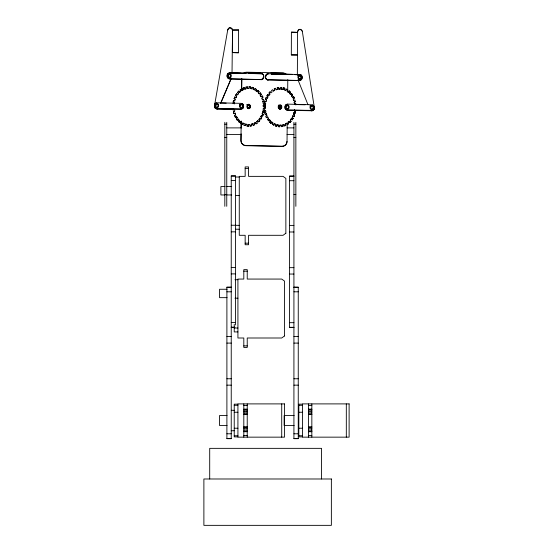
<?xml version="1.0" encoding="UTF-8"?>
<svg xmlns="http://www.w3.org/2000/svg" width="553" height="553" viewBox="0 0 553 553"><rect width="100%" height="100%" fill="white"/><g stroke="black" fill="none" stroke-linecap="round" stroke-linejoin="round"><path stroke-width="0.83" d="M238.592 30.007L238.516 52.756L232.371 52.576L232.467 29.966L238.592 30.007L232.495 30.097C232.336 27.194 228.119 26.883 227.739 29.834L214.46 105.927M291.32 54.927L297.438 54.968L291.32 54.927L291.396 32.178L297.542 32.357L298.24 30.097L299.982 29.226L301.703 30.125L302.36 31.611M297.348 75.07L297.604 31.445M232.011 73.508L232.543 30.712L231.852 28.569M241.198 121.612L240.949 140.483A4.929 4.922 5.2 0 0 245.788 145.46M241.599 90.727L241.758 78.72M241.087 133.854L240.997 140.718A4.929 4.922 5.2 0 0 245.829 145.688L282.065 146.427A4.859 4.853 5.2 0 0 287.035 141.644L287.221 123.402M241.163 127.847L241.253 120.983M241.668 89.24L241.799 78.948M287.678 91.888L287.788 79.646M248.491 124.639C252.092 124.695 246.935 123.623 248.408 126.146L246.97 126.029L247.025 124.39L245.601 124.1C246.327 126.713 242.601 125.483 244.212 123.644L242.864 123.015C243.126 125.745 239.746 123.692 241.564 122.234L240.341 121.294L239.594 122.489L240.368 121.425L241.592 122.365L241.053 123.72M248.961 88.466L247.495 88.39L248.961 88.466L249.016 86.828C251.594 85.625 249.921 90.789 250.454 86.945M248.408 126.146L248.463 124.508M264.154 106.791L265.378 106.895L264.154 106.791L264.223 104.89L265.468 105.118L264.223 104.89M264.548 108.72L263.297 108.492L264.548 108.72L264.611 106.819L263.394 106.715L264.611 106.819M279.832 125.275C283.433 125.331 278.277 124.259 279.749 126.782L278.311 126.665L278.366 125.026L276.942 124.736C277.668 127.349 273.942 126.119 275.553 124.273L274.198 123.651L273.687 125.137L272.366 124.218L273.687 125.137M274.267 88.936L275.608 88.231L276.03 89.793L277.433 89.392L277.247 87.761L278.677 87.533L278.864 89.164L280.302 89.102L280.357 87.464L281.795 87.581L281.74 89.22L283.164 89.51C284.774 83.351 284.767 94.114 284.85 88.376M279.749 126.782L279.804 125.144M281.74 89.22L281.795 87.581M216.907 104.137L216.928 103.383C219.043 103.674 219.251 107.088 217.336 107.828A1.5 1.493 0 0 1 216.188 107.773L215.076 106.238A2.71 2.71 0 0 1 215.117 104.973L215.483 104.31L215.138 103.846L216.168 103.798M229.543 74.24L229.564 73.487C231.679 73.777 231.887 77.192 229.972 77.932A1.5 1.493 0 0 1 228.824 77.876L227.712 76.342A2.71 2.71 0 0 1 227.753 75.077L228.119 74.413L227.767 73.95L228.804 73.902M239.746 105.077L239.608 105.471A2.71 2.71 0 0 0 239.56 106.736L240.673 108.27A1.5 1.493 0 0 0 241.82 108.326C243.735 107.579 243.527 104.164 241.412 103.874L241.391 104.628L242.034 104.856M249.085 104.904L248.774 104.095L250.302 105.36M280.088 105.478L280.115 104.724C282.224 105.015 282.438 108.429 280.516 109.176M287.422 105.561L287.442 104.807C289.558 105.098 289.772 108.512 287.85 109.252A1.5 1.493 0 0 1 286.703 109.204M299.795 75.823L299.823 75.07L300.279 75.173L301.337 76.259L301.323 78.547M313.15 109.238C314.097 107.953 313.71 105.561 311.933 105.305L312.224 106.045C314.857 107.151 311.422 111.001 310.627 107.966A1.922 1.922 0 0 1 310.662 107.088L310.897 106.577L311.263 106.999L311.159 105.651L310.15 105.837M243.61 106.957L243.569 105.416M314.18 107.579L313.067 110.144M314.159 108.588L314.194 107.648M247.516 106.038L247.502 106.563A1.922 1.922 0 0 0 247.488 106.826M249.908 106.936L249.921 106.411M278.857 106.674L278.885 107.586M278.843 107.199L279.714 105.602L280.931 106.121M281.263 107.047L280.392 108.644L279.459 108.499L278.982 107.814M263.726 77.455L263.774 76.473M302.125 78.263L302.201 77.413M314.318 107.717C314.609 109.625 312.445 111.741 310.662 110.434M243.099 106.826L243.161 106.252M214.419 105.727L214.502 104.883M249.97 106.874L250.004 106.39M281.311 107.51L281.311 106.611M284.94 107.151L285.016 106.307M234.182 103.77L234.341 102.602L233.152 102.208L233.525 100.494L234.707 100.888M234.209 103.902L234.341 102.602M263.899 112.48L262.689 111.955L263.899 112.48L264.272 110.766L263.09 110.379L263.297 108.492M265.468 105.118L265.675 103.231L264.493 102.844L264.866 101.13L266.048 101.517M295.24 113.116L294.058 112.722L295.24 113.116L295.613 111.402L294.431 111.008L294.562 109.708M294.431 111.008L294.583 109.84M227.069 75.616L227.193 74.779M265.495 76.549L265.62 75.713M234.361 102.734L233.179 102.346L233.525 100.494M256.398 89.392L255.832 90.609L257.055 91.549L257.802 90.353L257.083 91.68L255.859 90.747L256.398 89.392L255.078 88.473L254.567 89.959L253.219 89.337L253.509 87.74L252.113 87.284L251.795 88.743L250.378 88.452M251.822 88.874L252.113 87.284M253.219 89.337L253.509 87.74M245.311 125.69L245.601 124.1M265.675 103.231L264.521 102.982L264.866 101.13M263.871 112.342L264.244 110.628L263.09 110.379M283.164 89.51L283.454 87.92M275.263 125.87L275.553 124.273M276.652 126.326L276.942 124.736M295.212 112.978L295.585 111.264L294.403 110.877M234.735 101.019L235.219 99.222L234.119 98.558L235.219 99.222M262.668 116.012L261.548 115.211L260.809 116.849L261.569 115.342L262.668 116.012L263.304 114.416L262.212 113.752L262.689 111.955M262.212 113.752L262.716 112.093M266.076 101.655L266.56 99.858L265.461 99.194L266.097 97.598L267.196 98.268L267.956 96.761L266.988 95.842L267.859 94.432L268.862 95.489L269.843 94.19L269.014 92.925L270.099 91.75L270.901 92.883L272.104 91.985L271.461 90.547L272.712 89.655L273.348 91.1L274.661 90.367L274.24 88.805M294.009 116.642L292.883 115.84L294.009 116.642L294.645 115.052L293.546 114.388L294.03 112.591M293.546 114.388L294.058 112.722M243.389 107.655L243.596 106.895M314.152 108.519L313.579 109.881L311.954 110.759L294.148 110.448M247.544 106.176L247.737 105.367L248.103 105.789L247.737 105.367M249.887 106.805L248.732 108.063L247.64 107.178M281.131 107.939L281.221 106.66M250.274 107.572L250.454 107.04M263.684 77.254L263.083 78.803L261.348 79.673M301.876 78.982L302.111 78.194M314.235 108.499C314 110.102 312.065 111.381 310.634 110.303M227.767 29.973L228.928 28.162M214.516 104.946L215.152 103.542L216.264 102.782L241.295 103.349L242.477 103.77M214.557 105.153L214.792 104.358M249.956 106.798L249.624 107.579M281.297 107.434L280.696 108.464M285.03 106.376L285.272 105.588M300.673 78.554L301.019 76.95L299.781 75.747M228.389 75.001L228.292 75.27A1.922 1.922 0 0 0 228.265 76.141C229.225 79.432 232.619 74.724 229.53 74.164M228.306 75.339L228.527 74.759L228.901 75.18L228.79 73.832M247.599 105.609L247.516 105.948A1.922 1.922 0 0 0 247.461 106.238M278.449 105.927L278.304 106.321A2.71 2.71 0 0 0 278.256 107.586L279.389 109.197M234.147 98.69L234.755 96.969L235.882 97.77L234.755 96.969M255.078 88.473L254.539 89.821L253.191 89.199M242.345 124.501L242.864 123.015M266.56 99.858L265.488 99.326L266.097 97.598M262.64 115.874L263.283 114.284L262.184 113.614M272.394 124.349L272.906 122.863L271.682 121.93L270.963 123.257L271.682 121.93M285.908 90.595L286.419 89.109L287.74 90.028L286.419 89.109M287.712 89.89L287.201 91.376L288.424 92.316L289.143 90.982L288.424 92.316M293.982 116.51L294.625 114.92L293.525 114.25M227.207 74.842L227.49 74.081M220.564 103.452L231.272 78.222M220.924 102.796L230.96 79.141M265.634 75.782L265.917 75.021M235.855 97.632L236.615 96.125L235.882 97.77M267.223 98.399L267.984 96.893L266.988 95.842M292.15 117.485L292.883 115.84M216.264 105.077L215.891 104.655L215.656 105.167A1.922 1.922 0 0 0 215.629 106.038C216.589 109.328 219.983 104.621 216.894 104.061M239.967 104.807L239.622 104.337L240.638 104.22L240.749 105.575L240.375 105.146L240.154 105.734A1.922 1.922 0 0 0 240.106 106.024M279.078 105.996L279.445 106.425L279.078 105.996L278.843 106.508A1.922 1.922 0 0 0 278.809 107.386L279.023 107.994M279.092 106.072L278.857 106.584A1.922 1.922 0 0 0 278.823 107.462L279.203 108.264M298.039 75.602L299.049 75.415L299.138 76.694L298.786 76.342L298.551 76.853A1.922 1.922 0 0 0 298.523 77.724L299.505 78.899L300.873 78.16M285.666 105.347L286.668 105.153L286.779 106.508L286.413 106.079L286.178 106.591A1.922 1.922 0 0 0 286.143 107.469L287.38 108.741M239.76 105.153L239.954 104.731M278.463 106.003L278.318 105.188L279.355 105.146M298.026 75.533L298.012 76.66A2.71 2.71 0 0 0 297.97 77.925L299.097 79.535A1.5 1.493 0 0 0 300.224 79.514M285.652 105.27L285.638 106.397A2.71 2.71 0 0 0 285.59 107.662L286.406 109.086M243.03 108.257L243.375 107.586M313.931 109.218L313.095 110.282L311.94 110.69M247.661 105.81L248.719 105.049L249.59 105.485M279.002 106.446L279.742 105.734L280.675 105.879M249.991 108.029L250.288 105.284M301.309 78.471L300.238 79.584M236.525 93.796L235.668 95.344L236.525 93.796L237.52 94.853L238.481 93.422L237.52 94.853M239.622 122.621L238.454 121.411L239.2 120.215M238.481 121.542L239.221 120.347L238.143 118.999L237.223 119.994L238.143 118.999M258.203 92.627L259.253 93.844L260.2 92.98L259.281 93.975L258.203 92.627L258.949 91.432L257.802 90.353M258.23 92.766L258.949 91.432M267.009 95.98L267.859 94.432M260.905 119.178C262.945 114.906 260.898 121.46 259.91 118.121L258.922 119.42L259.758 120.685L258.673 121.86L257.836 120.589L256.689 121.757L257.836 120.589M269.823 122.178L270.541 120.844L269.484 119.635L268.592 120.761L269.511 119.766L270.562 120.983L269.823 122.178L270.963 123.257M290.622 94.611L291.514 93.485L290.622 94.611L289.544 93.263L290.29 92.068L289.143 90.982M289.572 93.395L290.29 92.068M292.247 119.814L293.097 118.266L292.247 119.814C291.265 116.883 289.143 122.303 291.272 118.895M263.435 77.98L261.956 79.438L260.677 79.362M297.873 30.857L298.779 29.758M300.977 80.081L301.862 78.92M214.771 104.227L216.271 102.851M285.286 105.651L286.184 104.503L287.415 104.123L311.816 104.773L313.468 105.575L314.139 107.109M227.504 74.15L228.458 73.079M265.931 75.084L266.885 74.019L268.15 73.819M266.387 74.641L265.558 77.538M268.834 95.351L269.823 94.058M238.758 91.121L237.7 92.42L238.758 91.121C239.124 94.217 242.262 89.455 239.56 92.247M237.251 120.125L236.297 118.791L237.196 117.665L236.352 116.22L235.322 117.112L236.352 116.22M236.297 118.791L237.196 117.665M261.071 96.754L260.207 95.178L261.127 94.183L260.173 92.849M260.235 95.31L261.127 94.183M269.843 94.19L269.034 93.056L270.099 91.75M259.73 120.554L258.673 121.86M268.592 120.761L267.617 119.289L268.537 118.301M267.638 119.427L268.558 118.432L267.693 116.856L266.636 117.609L267.721 116.994M292.468 94.819L291.569 95.946L292.468 94.819L291.514 93.485M289.986 122.358L291.072 121.19L290.014 122.489L289.205 121.363L288.009 122.254L289.178 121.225L290.014 122.489M243.016 108.188L241.385 109.059L216.817 108.72M262.253 78.485L262.627 78.125M262.267 78.554L262.64 78.201M249.977 107.959L249.175 108.54M300.652 79.286L301.026 78.934M313.136 109.169L312.334 109.75A1.5 1.493 0 0 1 311.187 109.694L310.074 108.16A2.71 2.71 0 0 1 310.122 106.895L310.136 105.768M280.91 108.118L280.385 108.616M262.585 79.349L263.74 77.524L263.691 75.692M301.468 79.542L299.747 80.475L267.7 79.756M280.952 108.139L279.797 108.554M285.68 105.035L287.415 104.123M227.933 73.57L229.709 72.809L261.334 73.438L263.062 74.337L263.746 75.961M266.359 74.503L266.899 74.081M266.401 74.71L268.184 74.019M241.371 89.026L240.147 90.049L241.371 89.026L242.007 90.464L243.299 89.6L242.007 90.464M234.576 115.439C237.375 113.766 232.723 115.888 235.322 117.112M262.827 97.404C260.062 99.305 264.638 97.19 262.108 95.863L261.044 96.616L260.207 95.178M265.91 116.075C268.717 114.402 264.064 116.524 266.664 117.748M292.385 97.252L293.449 96.499C295.973 97.826 291.403 99.941 294.168 98.04M256.053 123.955C259.046 121.301 255.106 125.766 255.417 122.51L254.131 123.381L255.417 122.51M287.394 124.584C290.387 121.937 286.44 126.402 286.758 123.146L285.472 124.01L286.758 123.146M273.32 90.962L274.634 90.229M241.986 108.948L242.539 108.651M313.053 110.082L311.913 110.559L286.703 110.033M248.083 105.118L249.009 104.959L249.783 105.796M261.942 79.376L262.537 79.079M218.089 108.547C216.168 109.874 214.177 107.593 214.412 105.658M244.267 87.602L242.926 88.307L244.267 87.602L244.689 89.164L246.092 88.757L245.905 87.132L247.364 87.035L245.905 87.132M233.442 112.003L234.576 111.388L233.442 112.003L233.905 113.69L235.066 113.199L233.905 113.69M262.364 99.775L263.525 99.291L264.009 101.102L262.855 101.593L264.009 101.102M264.756 112.508C267.79 111.499 262.806 112.618 265.246 114.319L266.38 113.704L265.246 114.319M293.705 100.411L294.86 99.92L295.35 101.738L294.196 102.222L295.35 101.738M253.156 125.379C256.523 123.533 251.822 126.9 252.742 123.817L251.332 124.218L251.518 125.849L250.067 125.946L251.518 125.849M284.498 126.008C287.857 124.162 283.164 127.536 284.083 124.446L282.673 124.854C284.525 127.176 279.217 126.727 282.839 126.347M266.94 74.289L267.548 74.054M277.406 89.261L276.03 89.793M282.86 126.478L282.701 124.985L284.083 124.446M312.5 110.379L287.332 110.151M280.364 108.506L279.431 108.36M278.677 87.533L277.247 87.761M263.152 103.183L264.396 103.121M234.244 109.66C231.168 110.386 236.034 108.734 234.596 111.519M263.346 104.946C266.498 104.655 261.41 104.635 263.415 106.853M264.396 110.621L265.613 110.427L264.396 110.621L264.182 108.727L265.426 108.665L265.35 106.757M295.71 103.618C292.689 104.489 297.002 102.664 295.862 104.932M299.373 29.461L300.638 29.468L302.118 30.885M299.774 74.448L294.839 74.448M300.369 80.309L299.104 80.303M229.523 27.878L231.382 28.217M216.188 108.609L217.467 108.699M246.991 104.628L248.014 104.51M229.08 72.913L246.078 73.266M229.93 78.851L228.666 78.713L227.615 77.745M268.392 79.991L267.12 79.784M278.836 89.026L280.302 89.102M224.822 124.197L226.758 124.197M293.92 124.197L295.855 124.197M226.758 127.888L241.391 127.888M287.028 127.888L293.92 127.888M226.758 134.586L241.391 134.586M287.028 134.586L293.92 134.586M224.822 137.469L226.758 137.469M293.92 137.469L295.855 137.469M245.159 168.471L248.58 168.471M293.92 175.972L289.585 175.972L289.585 327.576L293.92 327.576M231.237 176.131L235.571 176.131M289.585 176.283L293.92 176.283M235.571 177.015L239.269 177.015M231.237 180.554L235.571 180.554M289.585 180.707L293.92 180.707M225.064 186.561L220.889 186.561L220.889 194.96L225.064 194.96M226.737 186.561L231.742 186.561M224.822 194.442L226.758 194.442M293.92 194.442L295.855 194.442M226.737 194.96L231.742 194.96M235.571 195.486L239.269 195.486M231.237 225.251L235.571 225.251M235.571 225.327L239.269 225.327M289.585 225.403L293.92 225.403M235.571 229.225L239.269 229.225M231.237 231.838L235.571 231.838M289.585 231.99L293.92 231.99M245.159 243.189L248.58 243.189M231.237 267.514L235.571 267.514M289.585 267.659L293.92 267.659M243.811 271.17L247.232 271.17M231.237 273.894L235.571 273.894M289.585 274.046L293.92 274.046M234.97 279.714L237.921 279.714M231.237 287.076L226.896 287.076L226.896 438.681L231.237 438.681L231.237 175.819L235.571 175.819L235.571 324.977M293.92 287.076L298.254 287.076L298.254 438.681L293.92 438.681L293.92 122.31M226.896 287.387L231.237 287.387M293.92 287.387L298.254 287.387M227.062 289.26L219.548 289.26L219.548 297.659L227.062 297.659M226.896 291.811L231.237 291.811M293.92 291.811L298.254 291.811M234.97 298.185L237.921 298.185M231.237 322.53L235.571 322.53M289.585 322.682L293.92 322.682M231.237 327.162L234.852 327.162M289.585 327.314L293.92 327.314M231.237 327.424L234.852 327.424M234.23 328.026L237.921 328.026M237.921 331.924L234.23 331.924L234.23 324.341M226.896 336.507L231.237 336.507M293.92 336.507L298.254 336.507M226.896 343.095L231.237 343.095M293.92 343.095L298.254 343.095M243.811 345.888L247.232 345.888M226.896 378.764L231.237 378.764M293.92 378.764L298.254 378.764M226.896 385.151L231.237 385.151M293.92 385.151L298.254 385.151M237.921 404.16L234.23 404.16L234.23 436.891L237.921 436.891M302.526 404.16L298.827 404.16L298.827 436.891L302.526 436.891M234.23 405.287L237.921 405.287M298.827 405.287L302.526 405.287M243.811 405.487L247.232 405.487M308.415 405.487L311.837 405.487M243.811 409.22L247.232 409.22M308.415 409.22L311.837 409.22M243.811 409.324L247.232 409.324M308.415 409.324L311.837 409.324M231.237 410.291L234.23 410.291M243.811 410.195L247.232 410.195M308.415 410.195L311.837 410.195M243.811 411.487L247.232 411.487M308.415 411.487L311.837 411.487M234.23 412.248L237.921 412.248M298.827 412.248L302.526 412.248M243.811 412.897L247.232 412.897M308.415 412.897L311.837 412.897M227.062 415.524L219.548 415.524L219.548 425.52L227.062 425.52M294.168 415.524L284.145 415.524L284.145 425.52L294.168 425.52M243.811 426.792L247.232 426.792M308.415 426.792L311.837 426.792M243.811 427.358L247.232 427.358M308.415 427.358L311.837 427.358M234.23 428.222L237.921 428.222M298.827 428.222L302.526 428.222M243.811 428.72L247.232 428.72M308.415 428.72L311.837 428.72M243.811 430.13L247.232 430.13M308.415 430.13L311.837 430.13M231.237 430.752L234.23 430.752M243.811 431.368L247.232 431.368M308.415 431.368L311.837 431.368M243.811 431.72L247.232 431.72M308.415 431.72L311.837 431.72M226.896 433.787L231.237 433.787M293.92 433.787L298.254 433.787M243.811 435.557L247.232 435.557M308.415 435.557L311.837 435.557M234.23 435.757L237.921 435.757M298.827 435.757L302.526 435.757M226.896 438.418L231.237 438.418M293.92 438.418L298.254 438.418M296.014 32.35L291.396 32.178M232.371 52.576L238.516 52.756M216.831 108.789L241.398 109.128M232.965 109.218L216.859 108.927L215.11 107.87M229.951 78.982L260.726 79.632M268.378 79.922L299.152 80.572M243.742 73.162A4.859 4.853 5.2 0 1 246.742 72.215L282.977 72.948A4.929 4.922 5.2 0 1 286.419 74.455M243.79 73.397A4.859 4.853 5.2 0 1 246.783 72.45L260.587 72.726M270.942 72.934L283.018 73.183A4.929 4.922 5.2 0 1 283.661 73.238M245.788 145.467L282.023 146.199A4.859 4.853 5.2 0 0 286.986 141.416M268.136 73.749L300.41 74.558M249.521 73.342L261.348 73.508L262.571 73.922L263.505 75.236M271.592 73.895L292.254 74.385M240.942 73.279L232.329 73.072L237.507 73.266M249.548 73.48L262.011 73.749L248.698 73.528M271.62 74.033L286.254 74.379M294.86 74.579L297.445 74.641M271.634 74.102L283.682 74.385M294.873 74.648L297.459 74.71M295.869 104.552L305.125 104.8M221.145 103.01L226.191 103.141M232.924 103.328L234.617 103.439M250.481 87.084L249.016 86.828M279.728 126.644L278.311 126.665M248.387 126.008L246.97 126.029M287.125 108.637C288.991 108.948 289.233 105.616 287.408 105.492M248.456 107.925L249.825 107.185L249.023 107.876L248.027 107.773M248.705 108.029L248.228 107.835M261.32 79.542L229.274 78.816L228.085 78.277M260.712 79.57L261.362 79.743M280.074 105.409L281.325 106.688M248.732 104.773L249.389 105.07M281.712 89.081L283.136 89.372M276.97 124.867L278.366 125.026M245.629 124.238L247.025 124.39M267.078 79.584L267.714 79.819M267.756 80.026L266.553 79.418M283.482 88.051L284.871 88.515M252.14 87.415L253.53 87.879M275.235 125.731L276.624 126.195M243.894 125.096L245.283 125.559M299.519 78.968L299.076 78.747M279.811 108.63L278.892 107.669M284.532 89.835L285.88 90.457M275.574 124.411L274.198 123.651M242.885 123.153L244.239 123.775M312.431 104.925L313.482 105.644M241.903 103.432L242.967 104.213M300.397 74.489L300.998 74.862M286.717 110.102L285.611 109.231M241.709 104.621C244.322 105.754 240.908 109.563 240.113 106.535A1.922 1.922 0 0 1 240.14 105.658M216.195 108.671L215.096 107.807M241.889 104.054L242.311 104.303M299.083 79.459L298.496 79.017M247.723 108.298L248.048 108.561A1.5 1.493 0 0 0 249.189 108.609M241.025 123.582L242.318 124.37M266.511 79.217L267.092 79.653M279.583 108.54L279.182 108.222M287.173 91.245L288.396 92.178M271.71 122.061L272.933 123.001M286.115 108.754L286.717 109.273A1.5 1.493 0 0 0 287.401 109.418M247.737 108.367L247.212 107.717M289.171 91.121L290.311 92.199M292.122 117.347L293.125 118.404M291.244 118.757L292.219 119.676M257.829 90.485L258.97 91.57M269.795 122.04L270.935 123.125M260.781 116.718L261.783 117.768M235.647 95.206L236.643 96.263M238.454 121.411L239.594 122.489M300.984 74.793L301.89 75.968M262.613 74.123L263.117 74.607M286.129 109.791L285.23 108.602M266.525 79.286L265.696 78.021M266.083 78.885L266.567 79.487M289.544 93.263L290.595 94.473M246.977 104.558L247.322 105.022L246.963 105.685A2.71 2.71 0 0 0 246.921 106.95L247.461 108.112M291.542 93.616L292.496 94.95M290.263 120.056L291.092 121.321M260.2 92.98L261.154 94.321M267.617 119.289L268.564 120.63M238.778 91.252L239.587 92.386M259.758 120.685L258.949 119.552L259.91 118.121M237.672 92.289L238.502 93.554M236.276 118.66L237.223 119.994M247.841 107.586L247.516 106.819M242.954 104.144L243.341 104.8M280.903 105.982L281.124 106.432M301.489 75.277L302.132 76.701M249.645 105.257L249.859 105.664M214.716 107.171L215.138 108.008M291.549 95.807L292.413 97.39M236.38 116.358L237.223 117.803M265.737 78.222L266.097 78.955M227.269 77.081L227.629 77.814M294.196 98.171L293.449 96.499M288.009 122.254L288.645 123.699M262.855 97.535L262.108 95.863M256.668 121.625L257.304 123.063M240.12 89.911L240.762 91.349M297.956 79.75L307.924 104.607M293.111 98.793L293.733 100.542M261.769 98.157L262.392 99.906L263.525 99.291M266.38 113.704L267.002 115.453M235.039 113.068L235.661 114.817M243.327 104.731L243.583 105.478M281.097 106.294L281.249 106.791M249.756 105.658L249.908 106.155M284.995 107.87L285.272 108.803M285.286 108.872L284.926 107.088M249.845 105.588L250.018 106.459M214.481 106.439L214.758 107.379M247.564 107.102L247.474 106.75A1.922 1.922 0 0 1 247.502 105.879M285.445 123.879L285.866 125.441M254.104 123.243L254.525 124.805M242.905 88.169L243.32 89.731M233.414 111.872L233.878 113.552M265.509 77.268L265.751 78.291M227.083 76.335L227.283 77.15M286.779 106.508L286.668 105.153M246.092 88.757L244.689 89.164M252.742 123.817L251.332 124.218M294.168 102.091L294.521 103.95M265.585 110.289L265.938 112.155M262.827 101.455L263.18 103.321M302.332 31.48L314.263 107.068M314.09 106.84L314.228 107.849M249.88 106.024L249.949 106.549M247.474 106.425L247.544 106.95M278.698 87.664L278.864 89.164M281.249 125.082L281.436 126.713M264.369 102.989L264.583 104.883M247.336 86.897L247.523 88.528M249.908 124.446L250.094 126.077M232.903 108.678L233.055 109.992M314.242 106.936L314.346 107.849M302.118 76.632L302.208 77.482M279.341 105.077L279.445 106.425M248 104.441L248.103 105.789M216.154 103.729L216.251 105.008M265.481 76.487L265.523 77.337M227.055 75.547L227.096 76.397M346.316 403.897L346.316 437.153M321.549 478.988L321.549 448.352L209.705 448.352L209.705 478.988M311.837 403.897L311.837 437.153M308.415 403.897L308.415 437.153M295.855 122.31L295.855 206.304M281.712 403.897L281.712 437.153M247.232 403.897L247.232 437.153M243.811 403.897L243.811 437.153M226.758 122.31L226.758 206.304M224.822 122.31L224.822 206.304M280.516 109.176A1.5 1.493 0 0 1 279.376 109.121M284.283 73.376A4.929 4.922 5.2 0 1 285.991 74.254M285.86 233.262L283.06 235.302L248.58 235.302L248.58 244.737L245.159 244.737L245.159 235.302L239.269 235.302L239.269 176.366L245.159 176.366L245.159 166.93L248.58 166.93L248.58 176.366L283.06 176.366L285.86 178.405L285.86 233.262M284.519 335.961L281.712 338.001L247.232 338.001L247.232 347.436L243.811 347.436L243.811 338.001L237.921 338.001L237.921 279.065L243.811 279.065L243.811 269.629L247.232 269.629L247.232 279.065L281.712 279.065L284.519 281.104L284.519 335.961M284.519 403.897L237.921 403.897L237.921 437.153L284.519 437.153L284.519 403.897M349.116 403.897L302.526 403.897L302.526 437.153L349.116 437.153L349.116 403.897M247.232 414.211L243.811 414.211L247.232 414.259M311.837 414.211L308.415 414.211L311.837 414.259M331.365 478.988L203.884 478.988L203.884 525.35L331.365 525.35L331.365 478.988"/></g></svg>
